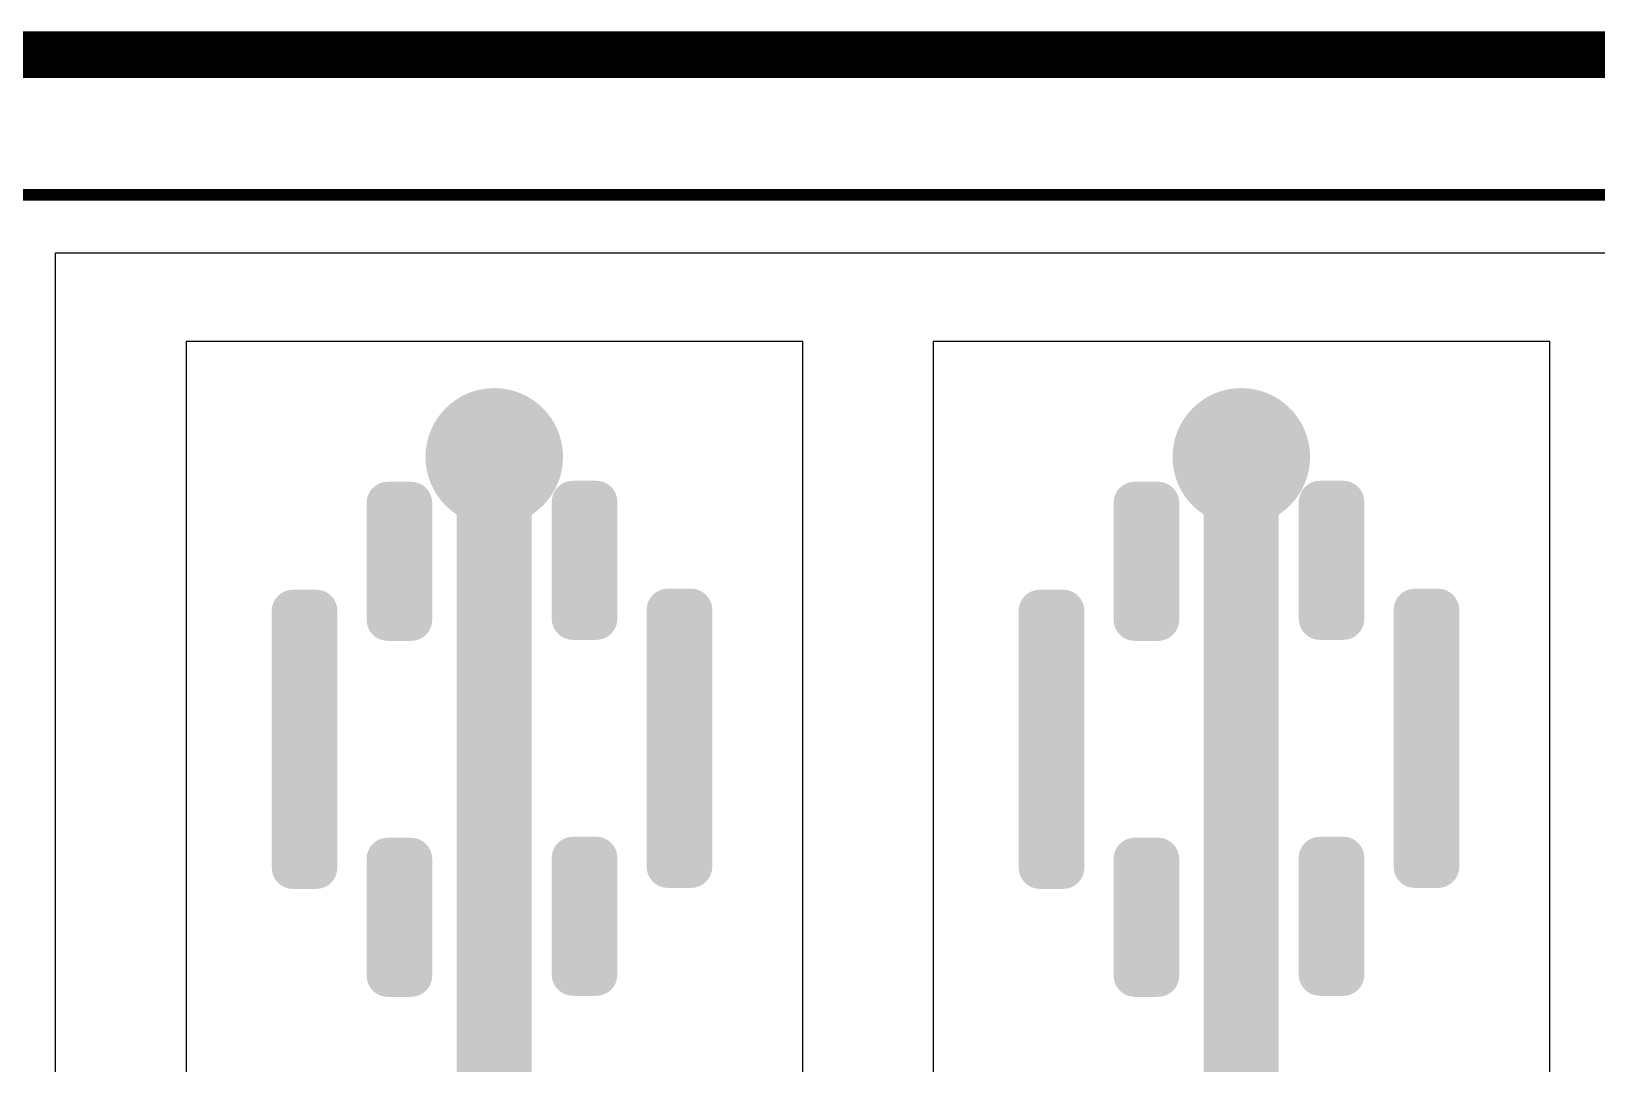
# Model space of a CAD drawing. Header units: inches. Extents: x -0.01 to 3.95, y -0.11 to 1.88.
# Drawn here: x 0.355 to 1.015, y 1.446 to 1.881 of the extents above; entities that cross this region are included whole.
import ezdxf

# ---------------------------------------------------------------- set-up
doc = ezdxf.new("R2010")
doc.units = ezdxf.units.IN
doc.header["$MEASUREMENT"] = 0
for name, color, linetype in [('Board Outline', 216, 'Continuous'), ('Bottom Layer', 5, 'Continuous'), ('Bottom Solder', 6, 'Continuous'), ('Top Layer', 1, 'Continuous'), ('Top Overlay', 2, 'Continuous'), ('Top Paste', 8, 'Continuous'), ('Top Solder', 216, 'Continuous'), ('Via Holes', 16, 'Continuous')]:
    doc.layers.add(name, color=color, linetype=linetype)

msp = doc.modelspace()

# ---------------------------------------------------------------- hatches: boundary and pattern name
at = {"layer": 'Bottom Layer'}
h = msp.add_hatch(color=5, dxfattribs=at)
edge = h.paths.add_edge_path()
edge.add_arc((0.54996, 1.70136), 0.025, 0, 360)
h = msp.add_hatch(color=5, dxfattribs=at)
edge = h.paths.add_edge_path()
edge.add_arc((0.86492, 1.70136), 0.025, 0, 360)
at = {"layer": 'Bottom Solder'}
h = msp.add_hatch(color=6, dxfattribs=at)
edge = h.paths.add_edge_path()
edge.add_arc((0.54996, 1.70136), 0.029, 0, 360)
h = msp.add_hatch(color=6, dxfattribs=at)
edge = h.paths.add_edge_path()
edge.add_arc((0.86492, 1.70136), 0.029, 0, 360)
at = {"layer": 'Top Layer'}
h = msp.add_hatch(color=1, dxfattribs=at)
edge = h.paths.add_edge_path()
edge.add_arc((0.54996, 1.70136), 0.025, 0, 360)
h = msp.add_hatch(color=1, dxfattribs=at)
edge = h.paths.add_edge_path()
edge.add_arc((0.86492, 1.70136), 0.025, 0, 360)
h = msp.add_hatch(color=1, dxfattribs=at)
edge = h.paths.add_edge_path()
edge.add_arc((0.54406, 1.70551), 0.00591, 90, 180)
edge.add_line((0.53815, 1.70551), (0.53815, 0.00472))
edge.add_arc((0.54406, 0.00472), 0.00591, 180, 270)
edge.add_line((0.54406, -0.00118), (0.55587, -0.00118))
edge.add_arc((0.55587, 0.00472), 0.00591, 270, 360)
edge.add_line((0.56177, 0.00472), (0.56177, 1.70551))
edge.add_arc((0.55587, 1.70551), 0.00591, 0, 90)
edge.add_line((0.55587, 1.71141), (0.54406, 1.71141))
h = msp.add_hatch(color=1, dxfattribs=at)
edge = h.paths.add_edge_path()
edge.add_arc((0.85902, 1.70551), 0.00591, 90, 180)
edge.add_line((0.85311, 1.70551), (0.85311, 0.00472))
edge.add_arc((0.85902, 0.00472), 0.00591, 180, 270)
edge.add_line((0.85902, -0.00118), (0.87083, -0.00118))
edge.add_arc((0.87083, 0.00472), 0.00591, 270, 360)
edge.add_line((0.87673, 0.00472), (0.87673, 1.70551))
edge.add_arc((0.87083, 1.70551), 0.00591, 0, 90)
edge.add_line((0.87083, 1.71141), (0.85902, 1.71141))
h = msp.add_hatch(color=1, dxfattribs=at)
edge = h.paths.add_edge_path()
edge.add_arc((0.50504, 1.68197), 0.00492, 90, 180)
edge.add_line((0.50012, 1.68197), (0.50012, 1.63275))
edge.add_arc((0.50504, 1.63275), 0.00492, 180, 270)
edge.add_line((0.50504, 1.62783), (0.51488, 1.62783))
edge.add_arc((0.51488, 1.63275), 0.00492, 270, 360)
edge.add_line((0.5198, 1.63275), (0.5198, 1.68197))
edge.add_arc((0.51488, 1.68197), 0.00492, 0, 90)
edge.add_line((0.51488, 1.68689), (0.50504, 1.68689))
h = msp.add_hatch(color=1, dxfattribs=at)
edge = h.paths.add_edge_path()
edge.add_arc((0.59295, 1.63317), 0.00492, 270, 360)
edge.add_line((0.59787, 1.63317), (0.59787, 1.68238))
edge.add_arc((0.59295, 1.68238), 0.00492, 0, 90)
edge.add_line((0.59295, 1.6873), (0.58311, 1.6873))
edge.add_arc((0.58311, 1.68238), 0.00492, 90, 180)
edge.add_line((0.57819, 1.68238), (0.57819, 1.63317))
edge.add_arc((0.58311, 1.63317), 0.00492, 180, 270)
edge.add_line((0.58311, 1.62824), (0.59295, 1.62824))
h = msp.add_hatch(color=1, dxfattribs=at)
edge = h.paths.add_edge_path()
edge.add_arc((0.82, 1.68197), 0.00492, 90, 180)
edge.add_line((0.81508, 1.68197), (0.81508, 1.63275))
edge.add_arc((0.82, 1.63275), 0.00492, 180, 270)
edge.add_line((0.82, 1.62783), (0.82984, 1.62783))
edge.add_arc((0.82984, 1.63275), 0.00492, 270, 360)
edge.add_line((0.83476, 1.63275), (0.83476, 1.68197))
edge.add_arc((0.82984, 1.68197), 0.00492, 0, 90)
edge.add_line((0.82984, 1.68689), (0.82, 1.68689))
h = msp.add_hatch(color=1, dxfattribs=at)
edge = h.paths.add_edge_path()
edge.add_arc((0.90791, 1.63317), 0.00492, 270, 360)
edge.add_line((0.91283, 1.63317), (0.91283, 1.68238))
edge.add_arc((0.90791, 1.68238), 0.00492, 0, 90)
edge.add_line((0.90791, 1.6873), (0.89807, 1.6873))
edge.add_arc((0.89807, 1.68238), 0.00492, 90, 180)
edge.add_line((0.89315, 1.68238), (0.89315, 1.63317))
edge.add_arc((0.89807, 1.63317), 0.00492, 180, 270)
edge.add_line((0.89807, 1.62824), (0.90791, 1.62824))
h = msp.add_hatch(color=1, dxfattribs=at)
edge = h.paths.add_edge_path()
edge.add_arc((0.46504, 1.63649), 0.00492, 90, 180)
edge.add_line((0.46012, 1.63649), (0.46012, 1.52823))
edge.add_arc((0.46504, 1.52823), 0.00492, 180, 270)
edge.add_line((0.46504, 1.5233), (0.47488, 1.5233))
edge.add_arc((0.47488, 1.52823), 0.00492, 270, 360)
edge.add_line((0.4798, 1.52823), (0.4798, 1.63649))
edge.add_arc((0.47488, 1.63649), 0.00492, 0, 90)
edge.add_line((0.47488, 1.64141), (0.46504, 1.64141))
h = msp.add_hatch(color=1, dxfattribs=at)
edge = h.paths.add_edge_path()
edge.add_arc((0.63295, 1.52864), 0.00492, 270, 360)
edge.add_line((0.63787, 1.52864), (0.63787, 1.63691))
edge.add_arc((0.63295, 1.63691), 0.00492, 0, 90)
edge.add_line((0.63295, 1.64183), (0.62311, 1.64183))
edge.add_arc((0.62311, 1.63691), 0.00492, 90, 180)
edge.add_line((0.61819, 1.63691), (0.61819, 1.52864))
edge.add_arc((0.62311, 1.52864), 0.00492, 180, 270)
edge.add_line((0.62311, 1.52372), (0.63295, 1.52372))
h = msp.add_hatch(color=1, dxfattribs=at)
edge = h.paths.add_edge_path()
edge.add_arc((0.78, 1.63649), 0.00492, 90, 180)
edge.add_line((0.77508, 1.63649), (0.77508, 1.52823))
edge.add_arc((0.78, 1.52823), 0.00492, 180, 270)
edge.add_line((0.78, 1.5233), (0.78984, 1.5233))
edge.add_arc((0.78984, 1.52823), 0.00492, 270, 360)
edge.add_line((0.79476, 1.52823), (0.79476, 1.63649))
edge.add_arc((0.78984, 1.63649), 0.00492, 0, 90)
edge.add_line((0.78984, 1.64141), (0.78, 1.64141))
h = msp.add_hatch(color=1, dxfattribs=at)
edge = h.paths.add_edge_path()
edge.add_arc((0.94791, 1.52864), 0.00492, 270, 360)
edge.add_line((0.95283, 1.52864), (0.95283, 1.63691))
edge.add_arc((0.94791, 1.63691), 0.00492, 0, 90)
edge.add_line((0.94791, 1.64183), (0.93807, 1.64183))
edge.add_arc((0.93807, 1.63691), 0.00492, 90, 180)
edge.add_line((0.93315, 1.63691), (0.93315, 1.52864))
edge.add_arc((0.93807, 1.52864), 0.00492, 180, 270)
edge.add_line((0.93807, 1.52372), (0.94791, 1.52372))
h = msp.add_hatch(color=1, dxfattribs=at)
edge = h.paths.add_edge_path()
edge.add_arc((0.50504, 1.53197), 0.00492, 90, 180)
edge.add_line((0.50012, 1.53197), (0.50012, 1.48275))
edge.add_arc((0.50504, 1.48275), 0.00492, 180, 270)
edge.add_line((0.50504, 1.47783), (0.51488, 1.47783))
edge.add_arc((0.51488, 1.48275), 0.00492, 270, 360)
edge.add_line((0.5198, 1.48275), (0.5198, 1.53197))
edge.add_arc((0.51488, 1.53197), 0.00492, 0, 90)
edge.add_line((0.51488, 1.53689), (0.50504, 1.53689))
h = msp.add_hatch(color=1, dxfattribs=at)
edge = h.paths.add_edge_path()
edge.add_arc((0.59295, 1.48317), 0.00492, 270, 360)
edge.add_line((0.59787, 1.48317), (0.59787, 1.53238))
edge.add_arc((0.59295, 1.53238), 0.00492, 0, 90)
edge.add_line((0.59295, 1.5373), (0.58311, 1.5373))
edge.add_arc((0.58311, 1.53238), 0.00492, 90, 180)
edge.add_line((0.57819, 1.53238), (0.57819, 1.48317))
edge.add_arc((0.58311, 1.48317), 0.00492, 180, 270)
edge.add_line((0.58311, 1.47824), (0.59295, 1.47824))
h = msp.add_hatch(color=1, dxfattribs=at)
edge = h.paths.add_edge_path()
edge.add_arc((0.82, 1.53197), 0.00492, 90, 180)
edge.add_line((0.81508, 1.53197), (0.81508, 1.48275))
edge.add_arc((0.82, 1.48275), 0.00492, 180, 270)
edge.add_line((0.82, 1.47783), (0.82984, 1.47783))
edge.add_arc((0.82984, 1.48275), 0.00492, 270, 360)
edge.add_line((0.83476, 1.48275), (0.83476, 1.53197))
edge.add_arc((0.82984, 1.53197), 0.00492, 0, 90)
edge.add_line((0.82984, 1.53689), (0.82, 1.53689))
h = msp.add_hatch(color=1, dxfattribs=at)
edge = h.paths.add_edge_path()
edge.add_arc((0.90791, 1.48317), 0.00492, 270, 360)
edge.add_line((0.91283, 1.48317), (0.91283, 1.53238))
edge.add_arc((0.90791, 1.53238), 0.00492, 0, 90)
edge.add_line((0.90791, 1.5373), (0.89807, 1.5373))
edge.add_arc((0.89807, 1.53238), 0.00492, 90, 180)
edge.add_line((0.89315, 1.53238), (0.89315, 1.48317))
edge.add_arc((0.89807, 1.48317), 0.00492, 180, 270)
edge.add_line((0.89807, 1.47824), (0.90791, 1.47824))
at = {"layer": 'Top Paste'}
h = msp.add_hatch(color=8, dxfattribs=at)
edge = h.paths.add_edge_path()
edge.add_arc((0.54406, 1.70551), 0.00591, 90, 180)
edge.add_line((0.53815, 1.70551), (0.53815, 0.00472))
edge.add_arc((0.54406, 0.00472), 0.00591, 180, 270)
edge.add_line((0.54406, -0.00118), (0.55587, -0.00118))
edge.add_arc((0.55587, 0.00472), 0.00591, 270, 360)
edge.add_line((0.56177, 0.00472), (0.56177, 1.70551))
edge.add_arc((0.55587, 1.70551), 0.00591, 0, 90)
edge.add_line((0.55587, 1.71141), (0.54406, 1.71141))
h = msp.add_hatch(color=8, dxfattribs=at)
edge = h.paths.add_edge_path()
edge.add_arc((0.85902, 1.70551), 0.00591, 90, 180)
edge.add_line((0.85311, 1.70551), (0.85311, 0.00472))
edge.add_arc((0.85902, 0.00472), 0.00591, 180, 270)
edge.add_line((0.85902, -0.00118), (0.87083, -0.00118))
edge.add_arc((0.87083, 0.00472), 0.00591, 270, 360)
edge.add_line((0.87673, 0.00472), (0.87673, 1.70551))
edge.add_arc((0.87083, 1.70551), 0.00591, 0, 90)
edge.add_line((0.87083, 1.71141), (0.85902, 1.71141))
h = msp.add_hatch(color=8, dxfattribs=at)
edge = h.paths.add_edge_path()
edge.add_arc((0.50504, 1.68197), 0.00492, 90, 180)
edge.add_line((0.50012, 1.68197), (0.50012, 1.63275))
edge.add_arc((0.50504, 1.63275), 0.00492, 180, 270)
edge.add_line((0.50504, 1.62783), (0.51488, 1.62783))
edge.add_arc((0.51488, 1.63275), 0.00492, 270, 360)
edge.add_line((0.5198, 1.63275), (0.5198, 1.68197))
edge.add_arc((0.51488, 1.68197), 0.00492, 0, 90)
edge.add_line((0.51488, 1.68689), (0.50504, 1.68689))
h = msp.add_hatch(color=8, dxfattribs=at)
edge = h.paths.add_edge_path()
edge.add_arc((0.59295, 1.63317), 0.00492, 270, 360)
edge.add_line((0.59787, 1.63317), (0.59787, 1.68238))
edge.add_arc((0.59295, 1.68238), 0.00492, 0, 90)
edge.add_line((0.59295, 1.6873), (0.58311, 1.6873))
edge.add_arc((0.58311, 1.68238), 0.00492, 90, 180)
edge.add_line((0.57819, 1.68238), (0.57819, 1.63317))
edge.add_arc((0.58311, 1.63317), 0.00492, 180, 270)
edge.add_line((0.58311, 1.62824), (0.59295, 1.62824))
h = msp.add_hatch(color=8, dxfattribs=at)
edge = h.paths.add_edge_path()
edge.add_arc((0.82, 1.68197), 0.00492, 90, 180)
edge.add_line((0.81508, 1.68197), (0.81508, 1.63275))
edge.add_arc((0.82, 1.63275), 0.00492, 180, 270)
edge.add_line((0.82, 1.62783), (0.82984, 1.62783))
edge.add_arc((0.82984, 1.63275), 0.00492, 270, 360)
edge.add_line((0.83476, 1.63275), (0.83476, 1.68197))
edge.add_arc((0.82984, 1.68197), 0.00492, 0, 90)
edge.add_line((0.82984, 1.68689), (0.82, 1.68689))
h = msp.add_hatch(color=8, dxfattribs=at)
edge = h.paths.add_edge_path()
edge.add_arc((0.90791, 1.63317), 0.00492, 270, 360)
edge.add_line((0.91283, 1.63317), (0.91283, 1.68238))
edge.add_arc((0.90791, 1.68238), 0.00492, 0, 90)
edge.add_line((0.90791, 1.6873), (0.89807, 1.6873))
edge.add_arc((0.89807, 1.68238), 0.00492, 90, 180)
edge.add_line((0.89315, 1.68238), (0.89315, 1.63317))
edge.add_arc((0.89807, 1.63317), 0.00492, 180, 270)
edge.add_line((0.89807, 1.62824), (0.90791, 1.62824))
h = msp.add_hatch(color=8, dxfattribs=at)
edge = h.paths.add_edge_path()
edge.add_arc((0.46504, 1.63649), 0.00492, 90, 180)
edge.add_line((0.46012, 1.63649), (0.46012, 1.52823))
edge.add_arc((0.46504, 1.52823), 0.00492, 180, 270)
edge.add_line((0.46504, 1.5233), (0.47488, 1.5233))
edge.add_arc((0.47488, 1.52823), 0.00492, 270, 360)
edge.add_line((0.4798, 1.52823), (0.4798, 1.63649))
edge.add_arc((0.47488, 1.63649), 0.00492, 0, 90)
edge.add_line((0.47488, 1.64141), (0.46504, 1.64141))
h = msp.add_hatch(color=8, dxfattribs=at)
edge = h.paths.add_edge_path()
edge.add_arc((0.63295, 1.52864), 0.00492, 270, 360)
edge.add_line((0.63787, 1.52864), (0.63787, 1.63691))
edge.add_arc((0.63295, 1.63691), 0.00492, 0, 90)
edge.add_line((0.63295, 1.64183), (0.62311, 1.64183))
edge.add_arc((0.62311, 1.63691), 0.00492, 90, 180)
edge.add_line((0.61819, 1.63691), (0.61819, 1.52864))
edge.add_arc((0.62311, 1.52864), 0.00492, 180, 270)
edge.add_line((0.62311, 1.52372), (0.63295, 1.52372))
h = msp.add_hatch(color=8, dxfattribs=at)
edge = h.paths.add_edge_path()
edge.add_arc((0.78, 1.63649), 0.00492, 90, 180)
edge.add_line((0.77508, 1.63649), (0.77508, 1.52823))
edge.add_arc((0.78, 1.52823), 0.00492, 180, 270)
edge.add_line((0.78, 1.5233), (0.78984, 1.5233))
edge.add_arc((0.78984, 1.52823), 0.00492, 270, 360)
edge.add_line((0.79476, 1.52823), (0.79476, 1.63649))
edge.add_arc((0.78984, 1.63649), 0.00492, 0, 90)
edge.add_line((0.78984, 1.64141), (0.78, 1.64141))
h = msp.add_hatch(color=8, dxfattribs=at)
edge = h.paths.add_edge_path()
edge.add_arc((0.94791, 1.52864), 0.00492, 270, 360)
edge.add_line((0.95283, 1.52864), (0.95283, 1.63691))
edge.add_arc((0.94791, 1.63691), 0.00492, 0, 90)
edge.add_line((0.94791, 1.64183), (0.93807, 1.64183))
edge.add_arc((0.93807, 1.63691), 0.00492, 90, 180)
edge.add_line((0.93315, 1.63691), (0.93315, 1.52864))
edge.add_arc((0.93807, 1.52864), 0.00492, 180, 270)
edge.add_line((0.93807, 1.52372), (0.94791, 1.52372))
h = msp.add_hatch(color=8, dxfattribs=at)
edge = h.paths.add_edge_path()
edge.add_arc((0.50504, 1.53197), 0.00492, 90, 180)
edge.add_line((0.50012, 1.53197), (0.50012, 1.48275))
edge.add_arc((0.50504, 1.48275), 0.00492, 180, 270)
edge.add_line((0.50504, 1.47783), (0.51488, 1.47783))
edge.add_arc((0.51488, 1.48275), 0.00492, 270, 360)
edge.add_line((0.5198, 1.48275), (0.5198, 1.53197))
edge.add_arc((0.51488, 1.53197), 0.00492, 0, 90)
edge.add_line((0.51488, 1.53689), (0.50504, 1.53689))
h = msp.add_hatch(color=8, dxfattribs=at)
edge = h.paths.add_edge_path()
edge.add_arc((0.59295, 1.48317), 0.00492, 270, 360)
edge.add_line((0.59787, 1.48317), (0.59787, 1.53238))
edge.add_arc((0.59295, 1.53238), 0.00492, 0, 90)
edge.add_line((0.59295, 1.5373), (0.58311, 1.5373))
edge.add_arc((0.58311, 1.53238), 0.00492, 90, 180)
edge.add_line((0.57819, 1.53238), (0.57819, 1.48317))
edge.add_arc((0.58311, 1.48317), 0.00492, 180, 270)
edge.add_line((0.58311, 1.47824), (0.59295, 1.47824))
h = msp.add_hatch(color=8, dxfattribs=at)
edge = h.paths.add_edge_path()
edge.add_arc((0.82, 1.53197), 0.00492, 90, 180)
edge.add_line((0.81508, 1.53197), (0.81508, 1.48275))
edge.add_arc((0.82, 1.48275), 0.00492, 180, 270)
edge.add_line((0.82, 1.47783), (0.82984, 1.47783))
edge.add_arc((0.82984, 1.48275), 0.00492, 270, 360)
edge.add_line((0.83476, 1.48275), (0.83476, 1.53197))
edge.add_arc((0.82984, 1.53197), 0.00492, 0, 90)
edge.add_line((0.82984, 1.53689), (0.82, 1.53689))
h = msp.add_hatch(color=8, dxfattribs=at)
edge = h.paths.add_edge_path()
edge.add_arc((0.90791, 1.48317), 0.00492, 270, 360)
edge.add_line((0.91283, 1.48317), (0.91283, 1.53238))
edge.add_arc((0.90791, 1.53238), 0.00492, 0, 90)
edge.add_line((0.90791, 1.5373), (0.89807, 1.5373))
edge.add_arc((0.89807, 1.53238), 0.00492, 90, 180)
edge.add_line((0.89315, 1.53238), (0.89315, 1.48317))
edge.add_arc((0.89807, 1.48317), 0.00492, 180, 270)
edge.add_line((0.89807, 1.47824), (0.90791, 1.47824))
at = {"layer": 'Top Solder'}
h = msp.add_hatch(color=216, dxfattribs=at)
edge = h.paths.add_edge_path()
edge.add_arc((0.54996, 1.70136), 0.029, 0, 360)
h = msp.add_hatch(color=216, dxfattribs=at)
edge = h.paths.add_edge_path()
edge.add_arc((0.86492, 1.70136), 0.029, 0, 360)
h = msp.add_hatch(color=216, dxfattribs=at)
edge = h.paths.add_edge_path()
edge.add_arc((0.54406, 1.70551), 0.00991, 90, 180)
edge.add_line((0.53415, 1.70551), (0.53415, 0.00472))
edge.add_arc((0.54406, 0.00472), 0.00991, 180, 270)
edge.add_line((0.54406, -0.00518), (0.55587, -0.00518))
edge.add_arc((0.55587, 0.00472), 0.00991, 270, 360)
edge.add_line((0.56577, 0.00472), (0.56577, 1.70551))
edge.add_arc((0.55587, 1.70551), 0.00991, 0, 90)
edge.add_line((0.55587, 1.71541), (0.54406, 1.71541))
h = msp.add_hatch(color=216, dxfattribs=at)
edge = h.paths.add_edge_path()
edge.add_arc((0.85902, 1.70551), 0.00991, 90, 180)
edge.add_line((0.84911, 1.70551), (0.84911, 0.00472))
edge.add_arc((0.85902, 0.00472), 0.00991, 180, 270)
edge.add_line((0.85902, -0.00518), (0.87083, -0.00518))
edge.add_arc((0.87083, 0.00472), 0.00991, 270, 360)
edge.add_line((0.88073, 0.00472), (0.88073, 1.70551))
edge.add_arc((0.87083, 1.70551), 0.00991, 0, 90)
edge.add_line((0.87083, 1.71541), (0.85902, 1.71541))
h = msp.add_hatch(color=216, dxfattribs=at)
edge = h.paths.add_edge_path()
edge.add_arc((0.50504, 1.68197), 0.00892, 90, 180)
edge.add_line((0.49612, 1.68197), (0.49612, 1.63275))
edge.add_arc((0.50504, 1.63275), 0.00892, 180, 270)
edge.add_line((0.50504, 1.62383), (0.51488, 1.62383))
edge.add_arc((0.51488, 1.63275), 0.00892, 270, 360)
edge.add_line((0.5238, 1.63275), (0.5238, 1.68197))
edge.add_arc((0.51488, 1.68197), 0.00892, 0, 90)
edge.add_line((0.51488, 1.69089), (0.50504, 1.69089))
h = msp.add_hatch(color=216, dxfattribs=at)
edge = h.paths.add_edge_path()
edge.add_arc((0.59295, 1.63317), 0.00892, 270, 360)
edge.add_line((0.60187, 1.63317), (0.60187, 1.68238))
edge.add_arc((0.59295, 1.68238), 0.00892, 0, 90)
edge.add_line((0.59295, 1.6913), (0.58311, 1.6913))
edge.add_arc((0.58311, 1.68238), 0.00892, 90, 180)
edge.add_line((0.57419, 1.68238), (0.57419, 1.63317))
edge.add_arc((0.58311, 1.63317), 0.00892, 180, 270)
edge.add_line((0.58311, 1.62424), (0.59295, 1.62424))
h = msp.add_hatch(color=216, dxfattribs=at)
edge = h.paths.add_edge_path()
edge.add_arc((0.82, 1.68197), 0.00892, 90, 180)
edge.add_line((0.81108, 1.68197), (0.81108, 1.63275))
edge.add_arc((0.82, 1.63275), 0.00892, 180, 270)
edge.add_line((0.82, 1.62383), (0.82984, 1.62383))
edge.add_arc((0.82984, 1.63275), 0.00892, 270, 360)
edge.add_line((0.83876, 1.63275), (0.83876, 1.68197))
edge.add_arc((0.82984, 1.68197), 0.00892, 0, 90)
edge.add_line((0.82984, 1.69089), (0.82, 1.69089))
h = msp.add_hatch(color=216, dxfattribs=at)
edge = h.paths.add_edge_path()
edge.add_arc((0.90791, 1.63317), 0.00892, 270, 360)
edge.add_line((0.91683, 1.63317), (0.91683, 1.68238))
edge.add_arc((0.90791, 1.68238), 0.00892, 0, 90)
edge.add_line((0.90791, 1.6913), (0.89807, 1.6913))
edge.add_arc((0.89807, 1.68238), 0.00892, 90, 180)
edge.add_line((0.88915, 1.68238), (0.88915, 1.63317))
edge.add_arc((0.89807, 1.63317), 0.00892, 180, 270)
edge.add_line((0.89807, 1.62424), (0.90791, 1.62424))
h = msp.add_hatch(color=216, dxfattribs=at)
edge = h.paths.add_edge_path()
edge.add_arc((0.46504, 1.63649), 0.00892, 90, 180)
edge.add_line((0.45612, 1.63649), (0.45612, 1.52823))
edge.add_arc((0.46504, 1.52823), 0.00892, 180, 270)
edge.add_line((0.46504, 1.5193), (0.47488, 1.5193))
edge.add_arc((0.47488, 1.52823), 0.00892, 270, 360)
edge.add_line((0.4838, 1.52823), (0.4838, 1.63649))
edge.add_arc((0.47488, 1.63649), 0.00892, 0, 90)
edge.add_line((0.47488, 1.64541), (0.46504, 1.64541))
h = msp.add_hatch(color=216, dxfattribs=at)
edge = h.paths.add_edge_path()
edge.add_arc((0.63295, 1.52864), 0.00892, 270, 360)
edge.add_line((0.64187, 1.52864), (0.64187, 1.63691))
edge.add_arc((0.63295, 1.63691), 0.00892, 0, 90)
edge.add_line((0.63295, 1.64583), (0.62311, 1.64583))
edge.add_arc((0.62311, 1.63691), 0.00892, 90, 180)
edge.add_line((0.61419, 1.63691), (0.61419, 1.52864))
edge.add_arc((0.62311, 1.52864), 0.00892, 180, 270)
edge.add_line((0.62311, 1.51972), (0.63295, 1.51972))
h = msp.add_hatch(color=216, dxfattribs=at)
edge = h.paths.add_edge_path()
edge.add_arc((0.78, 1.63649), 0.00892, 90, 180)
edge.add_line((0.77108, 1.63649), (0.77108, 1.52823))
edge.add_arc((0.78, 1.52823), 0.00892, 180, 270)
edge.add_line((0.78, 1.5193), (0.78984, 1.5193))
edge.add_arc((0.78984, 1.52823), 0.00892, 270, 360)
edge.add_line((0.79876, 1.52823), (0.79876, 1.63649))
edge.add_arc((0.78984, 1.63649), 0.00892, 0, 90)
edge.add_line((0.78984, 1.64541), (0.78, 1.64541))
h = msp.add_hatch(color=216, dxfattribs=at)
edge = h.paths.add_edge_path()
edge.add_arc((0.94791, 1.52864), 0.00892, 270, 360)
edge.add_line((0.95683, 1.52864), (0.95683, 1.63691))
edge.add_arc((0.94791, 1.63691), 0.00892, 0, 90)
edge.add_line((0.94791, 1.64583), (0.93807, 1.64583))
edge.add_arc((0.93807, 1.63691), 0.00892, 90, 180)
edge.add_line((0.92915, 1.63691), (0.92915, 1.52864))
edge.add_arc((0.93807, 1.52864), 0.00892, 180, 270)
edge.add_line((0.93807, 1.51972), (0.94791, 1.51972))
h = msp.add_hatch(color=216, dxfattribs=at)
edge = h.paths.add_edge_path()
edge.add_arc((0.50504, 1.53197), 0.00892, 90, 180)
edge.add_line((0.49612, 1.53197), (0.49612, 1.48275))
edge.add_arc((0.50504, 1.48275), 0.00892, 180, 270)
edge.add_line((0.50504, 1.47383), (0.51488, 1.47383))
edge.add_arc((0.51488, 1.48275), 0.00892, 270, 360)
edge.add_line((0.5238, 1.48275), (0.5238, 1.53197))
edge.add_arc((0.51488, 1.53197), 0.00892, 0, 90)
edge.add_line((0.51488, 1.54089), (0.50504, 1.54089))
h = msp.add_hatch(color=216, dxfattribs=at)
edge = h.paths.add_edge_path()
edge.add_arc((0.59295, 1.48317), 0.00892, 270, 360)
edge.add_line((0.60187, 1.48317), (0.60187, 1.53238))
edge.add_arc((0.59295, 1.53238), 0.00892, 0, 90)
edge.add_line((0.59295, 1.5413), (0.58311, 1.5413))
edge.add_arc((0.58311, 1.53238), 0.00892, 90, 180)
edge.add_line((0.57419, 1.53238), (0.57419, 1.48317))
edge.add_arc((0.58311, 1.48317), 0.00892, 180, 270)
edge.add_line((0.58311, 1.47424), (0.59295, 1.47424))
h = msp.add_hatch(color=216, dxfattribs=at)
edge = h.paths.add_edge_path()
edge.add_arc((0.82, 1.53197), 0.00892, 90, 180)
edge.add_line((0.81108, 1.53197), (0.81108, 1.48275))
edge.add_arc((0.82, 1.48275), 0.00892, 180, 270)
edge.add_line((0.82, 1.47383), (0.82984, 1.47383))
edge.add_arc((0.82984, 1.48275), 0.00892, 270, 360)
edge.add_line((0.83876, 1.48275), (0.83876, 1.53197))
edge.add_arc((0.82984, 1.53197), 0.00892, 0, 90)
edge.add_line((0.82984, 1.54089), (0.82, 1.54089))
h = msp.add_hatch(color=216, dxfattribs=at)
edge = h.paths.add_edge_path()
edge.add_arc((0.90791, 1.48317), 0.00892, 270, 360)
edge.add_line((0.91683, 1.48317), (0.91683, 1.53238))
edge.add_arc((0.90791, 1.53238), 0.00892, 0, 90)
edge.add_line((0.90791, 1.5413), (0.89807, 1.5413))
edge.add_arc((0.89807, 1.53238), 0.00892, 90, 180)
edge.add_line((0.88915, 1.53238), (0.88915, 1.48317))
edge.add_arc((0.89807, 1.48317), 0.00892, 180, 270)
edge.add_line((0.89807, 1.47424), (0.90791, 1.47424))
at = {"layer": 'Via Holes'}
h = msp.add_hatch(color=7, dxfattribs=at)
edge = h.paths.add_edge_path()
edge.add_arc((0.54996, 1.70136), 0.014, 0, 360)
h = msp.add_hatch(color=7, dxfattribs=at)
edge = h.paths.add_edge_path()
edge.add_arc((0.86492, 1.70136), 0.014, 0, 360)

# ---------------------------------------------------------------- linework, layer by layer
at = {"layer": 'Board Outline', "const_width": 0.01969}
msp.add_lwpolyline([(0.0794, 1.87086), (3.85761, 1.87086)], dxfattribs=at)
at = {"layer": 'Top Layer'}
for p, q in [((0.08089, 1.87236), (3.85612, 1.87236)), ((3.79761, 1.81181), (0.1394, 1.81181)), ((0.365, -0.00264), (0.365, 1.78736)), ((0.365, 1.78736), (3.56961, 1.78736)), ((0.68, 1.75), (0.42, 1.75)), ((0.42, 1.75), (0.42, -0.00264)), ((0.68, -0.00264), (0.68, 1.75)), ((0.995, 1.75), (0.73496, 1.75)), ((0.73496, 1.75), (0.73496, -0.00264)), ((0.995, -0.00264), (0.995, 1.75))]:
    msp.add_line(p, q, dxfattribs=at)
at = {"layer": 'Top Overlay', "const_width": 0.005}
msp.add_lwpolyline([(0.1394, 1.81181), (3.79761, 1.81181)], dxfattribs=at)
at = {"layer": 'Top Solder'}
for p, q in [((0.08089, 1.87236), (3.85612, 1.87236)), ((3.79761, 1.81181), (0.1394, 1.81181))]:
    msp.add_line(p, q, dxfattribs=at)

doc.saveas('drawing.dxf')
